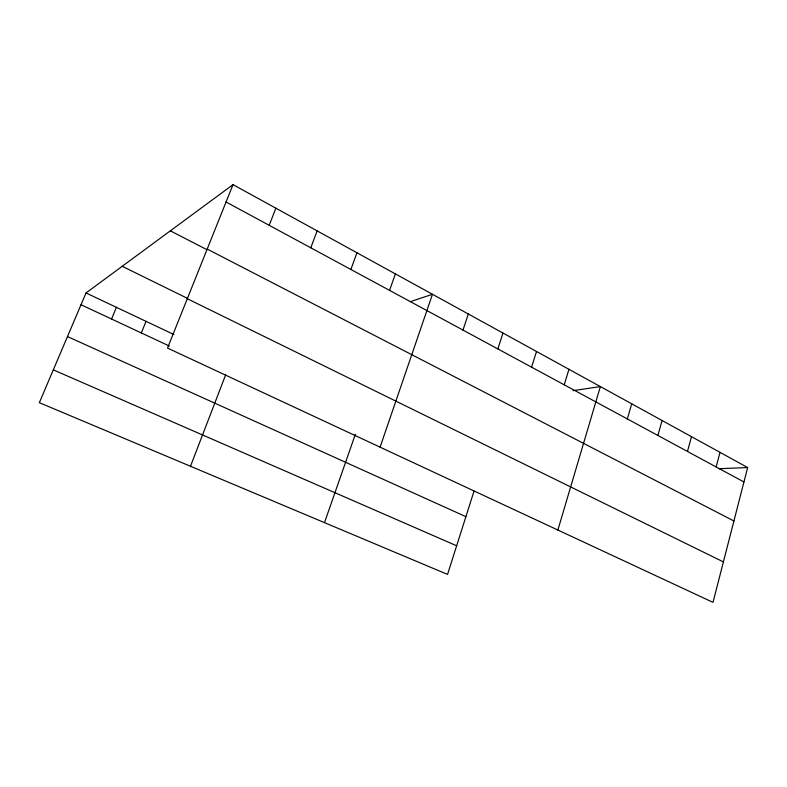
<?xml version="1.0" encoding="UTF-8"?>
<svg xmlns="http://www.w3.org/2000/svg" width="787" height="787" viewBox="0 0 787 787"><rect width="100%" height="100%" fill="white"/><g stroke="black" fill="none" stroke-linecap="round" stroke-linejoin="round"><path stroke-width="1.18" d="M747.65 467.547L713.002 602.36L167.523 348.07L233.021 184.64L747.65 467.547L718.787 468.718M716.14 466.947L719.997 452.348M687.474 451.443L691.488 436.677M657.893 435.457L662.074 420.504M627.357 418.95L631.715 403.82M557.875 530.044L600.373 386.584L572.966 390.657M564.23 384.813L568.952 369.31M531.579 367.165L536.508 351.474M474.03 491.108L447.547 574.412L39.35 402.678L86.029 292.961L233.021 184.64M497.856 348.926L502.982 333.049M462.982 330.078L468.324 313.993M380.082 447.164L432.476 294.289L410.125 301.736M324.49 522.647L355.37 434.276M389.555 290.373L395.379 273.896M350.874 269.469L356.954 252.775M310.786 247.797L317.141 230.886M190.493 466.268L225.603 374.986M269.213 225.318L275.853 208.191M141.326 332.94L146.057 321.362M111.547 319.02L116.417 307.333M53.309 369.86L456.647 545.784M67.475 336.57L465.894 516.675M81.022 304.746L169.313 346.014M86.029 292.961L173.917 334.534M122.211 266.301L187.463 298.352M187.296 298.726L723.401 561.908M207.197 249.076L733.917 520.984M170.356 230.817L207.05 249.745M226.066 201.993L743.941 481.978"/></g></svg>
